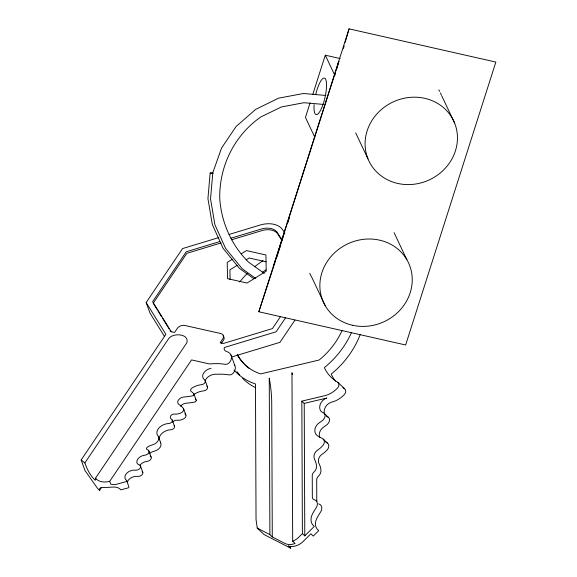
<?xml version="1.0" encoding="UTF-8"?>
<svg xmlns="http://www.w3.org/2000/svg" width="577" height="577" viewBox="0 0 577 577"><rect width="100%" height="100%" fill="white"/><g stroke="black" fill="none" stroke-linecap="round" stroke-linejoin="round"><path stroke-width="0.87" d="M210.98 368.292L209.285 368.775A9.109 6.224 -20 0 0 204.554 379.861A3.743 2.553 -20 0 1 204.878 382.731A3.743 2.553 -20 0 1 201.279 384.715A13.891 9.484 -20 0 0 191.896 388.155A3.181 2.171 -20 0 0 191.247 391.494A34.173 23.332 -20 0 1 193.764 393.723A1.781 1.219 -20 0 1 192.307 395.88A49.045 33.488 -20 0 1 184.135 396.976A5.748 3.924 -20 0 0 178.43 400.041A5.748 3.924 -20 0 0 179.036 404.527A38.089 26.008 -20 0 1 183.255 408.227A4.212 2.878 -20 0 1 181.394 412.692A8.684 5.929 -20 0 1 174.694 414.041A3.318 2.265 -20 0 0 170.287 416.868A4.969 3.39 -20 0 0 171.513 419.205A3.246 2.221 -20 0 1 171.924 421.787A3.246 2.221 -20 0 1 168.607 423.525A10.271 7.011 -20 0 0 158.798 428.127A10.271 7.011 -20 0 0 157.961 435.923A7.826 5.344 -20 0 1 151.773 445.098A7.833 5.352 -20 0 0 147.02 447.521A1.976 1.349 -20 0 0 147.308 449.627A3.952 2.697 -20 0 1 148.808 452.628A3.952 2.697 -20 0 1 144.784 455.195A7.422 5.07 -20 0 0 136.843 462.365A5.59 3.815 -20 0 0 139.079 464.773A3.866 2.64 -20 0 1 140.168 468.127A3.866 2.64 -20 0 1 135.444 470.168A7.847 5.359 -20 0 0 126.349 473.652A7.847 5.359 -20 0 0 126.702 480.453L126.276 481.6L116.943 484.153A8.799 6.383 -10 0 1 114.232 484.644L110.762 484.247L109.702 481.326L191.578 359.911L209.386 363.921L213.425 363.698A44.104 30.119 -20 0 1 224.9 364.296A3.628 2.474 -20 0 0 229.242 362.738A11.663 7.963 -20 0 0 226.523 351.472A5.575 3.808 -20 0 1 224.366 347.484L276.109 331.782L285.586 317.732M213.057 173.23L210.172 172.992L207.929 198.582L212.3 224.453L223.032 248.247L239.405 268.334L253.808 278.691M334.783 75.645L335.511 73.106M336.478 69.716L338.901 61.249L274.082 264.547L284.692 232.178M343.445 48.446L344.173 45.893M345.147 42.482L349.049 28.85L495.852 62.064L405.645 344.981L258.842 311.768L349.049 28.85M310.065 102.937L305.449 117.434L314.804 137.225M312.784 94.412L325.291 55.19L340.134 58.551M287.483 223.66L289.438 217.695M258.842 311.768L274.84 262.961M276.527 257.825L280.739 244.98M164.56 336.557L149.998 313.095L146.161 302.536L182.548 248.572L218.755 237.587M101.602 487.399L99.597 490.371L97.434 488.265L84.985 470.543L81.148 459.977L165.887 334.321L146.161 302.536M84.855 462.92L168.693 338.605C172.891 332.604 189.407 333.542 186.883 342.695L95.544 478.138L95.76 479.4L95.587 480.064L95.054 480.071C90.12 475.549 87.113 469.137 84.855 462.92L81.148 459.977M221.193 343.647L223.465 340.271A5.77 3.938 -20 0 0 222.982 335.857M280.429 316.686L272.394 328.601L223.407 343.466L220.162 342.731L222.888 338.685A5.77 3.938 -20 0 0 220.746 333.542L184.871 325.471A5.77 3.938 -20 0 0 177.269 328.421L174.542 332.467L171.29 331.739L152.616 301.648L186.27 251.752L219.736 241.597M294.905 320.163L279.953 342.341L231.651 356.997M351.386 332.806A76.907 60.801 -46.5 0 1 324.361 367.607A49.99 39.517 -46.5 0 0 337.43 382.046A4.493 3.556 -46.5 0 1 337.451 388.148A22.315 17.642 -46.5 0 1 324.476 395.757L301.843 401.13L302.391 533.61L298.857 537.129A15.175 11.994 -46.5 0 1 293.52 540.865L292.676 541.204L291.976 372.749A65.367 25.518 76.6 0 1 292.287 374.487M302.391 533.61L304.786 535.874L314.292 526.397A11.778 9.311 -46.5 0 1 312.409 514.085A49.788 39.366 -46.5 0 1 316.167 507.782A6.39 5.056 -46.5 0 0 314.184 499.646A3.628 2.863 -46.5 0 1 312.345 497.201L312.251 476.184A4.573 3.613 -46.5 0 1 313.938 472.073A6.938 5.489 -46.5 0 0 316.499 465.906A23.794 18.81 -46.5 0 0 314.739 459.754A9.463 7.479 -46.5 0 1 314.025 455.909A6.7 5.294 -46.5 0 1 317.602 450.089A22.157 17.519 -46.5 0 0 322.824 445.574A5.128 4.053 -46.5 0 0 322.795 438.794L318.129 436.183A9.073 7.176 -46.5 0 1 314.847 430.218A8.186 6.47 -46.5 0 1 318.994 423.006L322.723 420.373A7.407 5.857 -46.5 0 0 324.815 417.185A4.421 3.498 -46.5 0 0 323.56 412.894L321.367 411.754A8.713 6.888 -46.5 0 1 320.329 404.145A8.713 6.888 -46.5 0 1 326.87 398.022L304.23 403.395L301.843 401.13M232.408 259.239L227.237 262.427L227.533 278.641L247.021 283.026L266.221 271.197L265.932 254.984L246.437 250.598L241.265 253.779M237.313 265.269L229.927 269.82L230.1 279.722M246.17 259.809L249.127 257.991L266.076 261.807M229.098 234.45L260.133 225.03A21.587 14.742 -20 0 1 282.925 230.158L284.8 233.187M230.894 238.207L262.773 228.615A15.557 10.624 -20 0 1 276.787 231.766L281.85 239.722M221.171 242.917L186.847 253.332L153.194 303.235L156.93 309.25M231.471 239.794L263.35 230.194A15.557 10.624 -20 0 1 277.364 233.353L281.951 240.544M325.832 95.45L303.423 93.503L278.568 98.169L255.661 109.378L236.101 126.486L221.561 148.022L212.819 172.696L210.526 198.841L214.889 224.677L225.607 248.427L242.109 268.651L255.799 278.496M323.257 104.387L303.964 102.713L281.381 106.954L260.775 116.965C234.24 135.566 219.195 166.198 219.736 198.488C221.366 222.426 231.406 245.023 248.398 262.008L264.302 273.39M212.863 173.23L210.172 172.992M290.541 546.354L290.548 548.15L264.086 534.547L257.248 528.07L256.037 519.574L255.474 383.957A76.907 60.801 -46.5 0 1 233.981 370.001M326.546 416.342L328.003 417.099A4.421 3.498 -46.5 0 1 329.258 421.398A7.407 5.857 -46.5 0 1 327.166 424.578L323.437 427.218A8.186 6.47 -46.5 0 0 319.29 434.431A9.073 7.176 -46.5 0 0 319.831 437.474M257.248 528.07L269.892 534.641L272.286 536.906L284.656 543.339A15.175 11.994 -46.5 0 0 294.45 543.722L295.071 543.469L292.676 541.204M325.724 442.083L327.246 443.006A5.128 4.053 -46.5 0 1 327.267 449.786A22.157 17.519 -46.5 0 1 322.053 454.301A6.7 5.294 -46.5 0 0 318.468 460.121A9.463 7.479 -46.5 0 0 319.189 463.966A23.794 18.81 -46.5 0 1 320.942 470.118A6.938 5.489 -46.5 0 1 318.381 476.277A4.573 3.613 -46.5 0 0 316.701 480.389L316.787 501.413A3.628 2.863 -46.5 0 0 316.802 501.709M337.855 382.349L344.693 388.826M324.18 413.334L328.623 417.546M323.257 439.14L327.7 443.352M290.548 548.15L288.154 545.885L289.25 546.203A15.175 11.994 -46.5 0 0 303.3 541.341L310.859 533.804L313.253 536.076L318.735 530.609A11.778 9.311 -46.5 0 1 316.86 518.297A49.788 39.366 -46.5 0 1 320.617 511.994A6.39 5.056 -46.5 0 0 318.627 503.851M157.86 310.758L161.596 316.773M162.534 318.28L169.068 328.811M169.999 330.311L170.929 331.818M441.888 96.121L454.553 122.915A46.881 42.965 -25.3 0 1 403.583 184.373A46.881 42.965 -25.3 0 1 375.663 115.378A46.881 42.965 -25.3 0 1 454.553 122.915M325.291 55.19L334.646 74.981M355.699 132.883L367.975 158.863M394.091 232.675L406.857 259.686M325.233 305.731L312.085 277.919A46.881 42.958 -25.3 0 1 309.777 273.274M231.002 355.028L234.839 365.587M205.203 380.661L207.453 386.85M193.973 394.091L196.216 400.279M183.652 408.913L185.902 415.101M172.162 419.905L174.413 426.093M158.437 436.674L160.687 442.862M148.837 450.796L151.087 456.984M140.557 466.122L142.807 472.311M126.702 480.453L128.931 487.19L128.527 487.789L120.881 489.88C117.232 485.322 110.618 487.68 105.526 487.414C103.564 487.673 100.182 486.663 99.403 489.087L99.597 490.371M304.23 403.395L304.786 535.874M272.286 536.906L271.724 403.294A65.367 25.518 76.6 0 0 269.243 378.144L269.892 534.641M127.402 481.874A7.847 5.359 -20 0 1 137.694 476.357A3.866 2.64 -20 0 0 142.173 474.633A3.866 2.64 -20 0 0 142 471.286M234.291 364.657A11.663 7.963 -20 0 1 233.086 373.297A3.628 2.474 -20 0 1 228.737 374.855A44.104 30.119 -20 0 0 217.269 374.257A9.109 6.224 -20 0 0 205.095 381M109.702 481.326A14.129 9.65 -20 0 1 95.544 478.138M206.804 386.049A3.743 2.553 -20 0 1 207.129 388.92A3.743 2.553 -20 0 1 203.53 390.903A13.891 9.484 -20 0 0 194.139 394.343A3.181 2.171 -20 0 0 193.533 394.863M195.228 399.125A34.173 23.332 -20 0 1 195.625 399.515M195.819 399.71A34.173 23.332 -20 0 1 196.014 399.911A1.781 1.219 -20 0 1 194.557 402.068A49.045 33.488 -20 0 1 186.378 403.164A5.748 3.924 -20 0 0 180.68 406.23M184.885 413.738A38.089 26.008 -20 0 1 185.505 414.416A4.212 2.878 -20 0 1 183.645 418.873A8.684 5.929 -20 0 1 176.944 420.229A3.318 2.265 -20 0 0 172.754 422.299M174.146 425.711A3.246 2.221 -20 0 1 173.994 428.206A3.246 2.221 -20 0 1 170.85 429.714A10.271 7.011 -20 0 0 159.151 439.739M160.211 442.112A7.826 5.344 -20 0 1 154.023 451.286A7.833 5.352 -20 0 0 149.27 453.71A1.976 1.349 -20 0 0 149.082 453.897M150.208 456.09A3.952 2.697 -20 0 1 150.893 459.133A3.952 2.697 -20 0 1 147.034 461.376A7.422 5.07 -20 0 0 139.915 465.401M342.017 330.693A65.367 51.678 -46.5 0 1 319.153 360.019L260.602 373.918A65.367 51.678 -46.5 0 1 237.27 355.028M262.283 272.445A65.367 51.678 -46.5 0 1 265.918 269.856M249.459 368.609A65.367 51.678 -46.5 0 1 237.464 354.48M360.257 334.379A76.907 60.801 -46.5 0 1 331.198 374.084A49.99 39.517 -46.5 0 0 335.554 381.123M255.604 387.694A76.907 60.801 -46.5 0 1 242.65 378.418M239.657 375.129A76.907 60.801 -46.5 0 1 236.988 371.595M342.853 387.665A49.99 39.517 -46.5 0 0 344.267 388.523A4.493 3.556 -46.5 0 1 344.289 394.625A22.315 17.642 -46.5 0 1 331.313 402.234A8.713 6.888 -46.5 0 0 324.498 413.839M239.671 282.023A76.907 60.801 -46.5 0 1 247.194 273.527M254.976 266.509A76.907 60.801 -46.5 0 1 263.047 260.667M315.691 94.599A18.688 4.861 -77.3 0 1 325.839 79.756A18.688 4.861 -77.3 0 1 321.201 108.995A18.688 4.861 -77.3 0 1 314.097 104.639M438.808 89.889A46.881 42.965 -25.3 0 1 439.667 91.404M440.46 92.947A46.881 42.965 -25.3 0 1 441.506 95.313M352.482 325.255A46.881 42.958 -25.3 0 0 411.069 270.086A46.881 42.958 -25.3 0 0 334.595 252.784A46.881 42.958 -25.3 0 0 352.482 325.255"/></g></svg>
